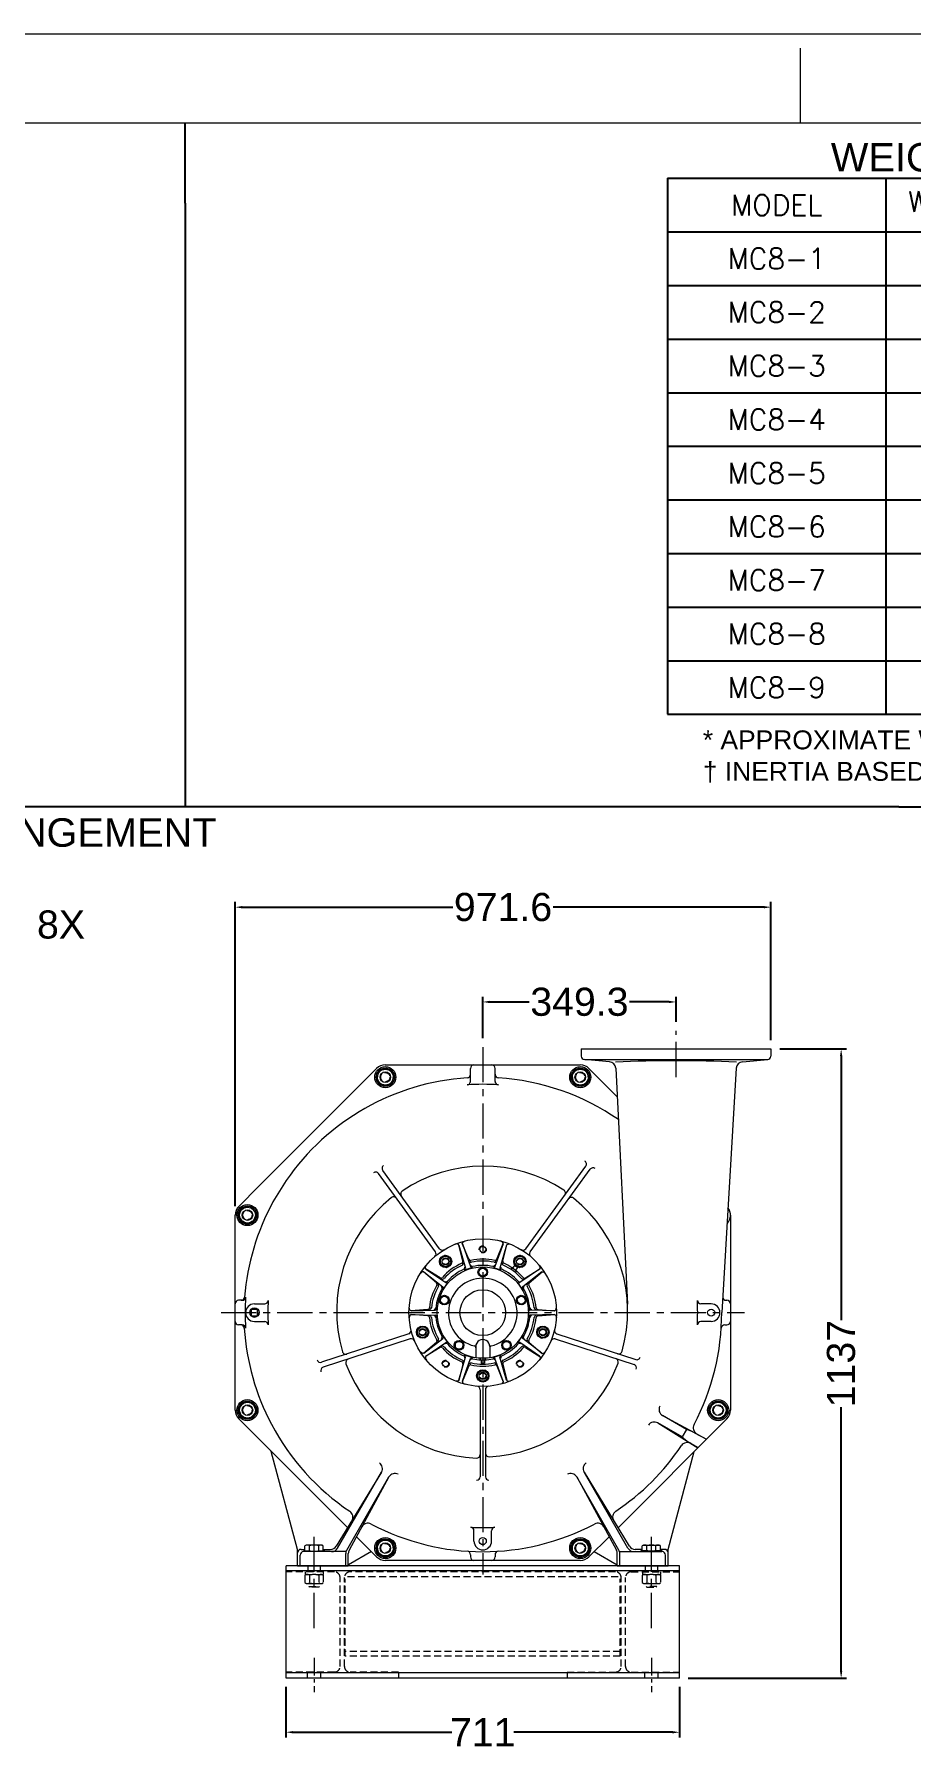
# Model space of a CAD drawing. Header units: millimetres. Extents: x -1229 to 6348, y -522 to 5252.
# Drawn here: x 3069 to 4655, y 2151 to 5252 of the extents above; entities that cross this region are included whole.
import ezdxf
from ezdxf.enums import TextEntityAlignment as Align

# ---------------------------------------------------------------- set-up
doc = ezdxf.new("R2010")
doc.units = ezdxf.units.MM
doc.header["$LTSCALE"] = 25.4
doc.linetypes.add('CENTER', pattern=[2, 1.25, -0.25, 0.25, -0.25])
doc.linetypes.add('HIDDEN', pattern=[0.375, 0.25, -0.125])
doc.layers.get('Defpoints').update_dxf_attribs({"lineweight": 5})
for name, color, linetype, lineweight in [('CEN', 3, 'CENTER', 5), ('HID', 6, 'HIDDEN', 5), ('HID-HIDE', 6, 'HIDDEN', 5), ('OBJ', 7, 'Continuous', 5), ('TEXT', 104, 'Continuous', 5), ('TXT', 7, 'Continuous', 5)]:
    doc.layers.add(name, color=color, linetype=linetype, lineweight=lineweight)
doc.layers.add('Title Block', color=7, linetype='Continuous')
doc.styles.add('ACANSTS', font='romans.shx', dxfattribs={"height": 25.4})
doc.styles.add('Roman', font='romans')
doc.styles.get("Standard").update_dxf_attribs({"font": 'arial.ttf'})
doc.dimstyles.new('STANDARD 2 PLCS$0', dxfattribs={"dimtxt": 25.4, "dimasz": 12.7, "dimexe": 9.525, "dimexo": 15.875, "dimgap": 5.08, "dimtad": 0, "dimzin": 4, "dimdsep": 46, "dimtxsty": 'Standard', "dimcen": 2.286, "dimaunit": 1, "dimadec": 0, "dimazin": 1, "dimtfac": 1, "dimtofl": 0, "dimtmove": 0, "dimatfit": 3, "dimfxl": 25.4, "dimtolj": 1, "dimtzin": 4, "dimarcsym": 0})
doc.dimstyles.new('STANDARD 2 PLCS$3', dxfattribs={"dimtxt": 25.4, "dimasz": 12.7, "dimexe": 4.572, "dimexo": 1.5875, "dimgap": 2.286, "dimtad": 0, "dimtih": 1, "dimtoh": 1, "dimzin": 4, "dimdsep": 46, "dimtxsty": 'Standard', "dimcen": 2.286, "dimaunit": 1, "dimadec": 0, "dimazin": 1, "dimtfac": 1, "dimtofl": 0, "dimtmove": 1, "dimatfit": 3, "dimfxl": 25.4, "dimtolj": 1, "dimtzin": 4, "dimarcsym": 0})

# ---------------------------------------------------------------- blocks, each defined once
blk = doc.blocks.new('LONE STAR BLOWER TITLE BLOCK (SIZE A)')
at = {"layer": 'Title Block', "lineweight": 15}
for p, q in [((600.08, 457.2), (0, 457.2)), ((450.06, 444.5), (450.06, 455.22)), ((587.38, 444.5), (12.7, 444.5)), ((587.38, 444.5), (12.7, 444.5))]:
    blk.add_line(p, q, dxfattribs=at)
at = {"layer": 'Title Block', "lineweight": 15, "style": 'ACANSTS'}
for tag, p, height in [('DRAWN_BY', (364.98, 58.05), 3.43), ('DRAWN_DATE', (394.07, 58.26), 3.43), ('DRAWING_SUBTITLE', (444.84, 50.21), 5.14), ('CHECKED_BY', (365.54, 49.27), 3.43), ('CHECK_DATE', (393.59, 49.29), 3.43), ('ENGINEER', (365.39, 40.85), 3.43), ('DRAWING_SUBTITLE', (444.78, 39.35), 5.14), ('ENG_DATE', (393.36, 40.71), 3.43), ('MANUFACTURING', (365.28, 32.27), 3.43), ('MFG_DATE', (393.39, 32.25), 3.43), ('CONTROL', (365.28, 23.7), 3.43), ('CONTROL_DATE', (393.39, 23.67), 3.43), ('CAGE_CODE', (450.28, 23.27), 3.43), ('MODEL_FILE_NAME', (210.7, 15.52), 3.43), ('APPROVED_BY', (364.99, 14.44), 3.43), ('APPROVAL_DATE', (393.18, 14.26), 3.43)]:
    blk.add_attdef(tag, p, '', height=height, dxfattribs=at)
at = {"layer": 'Title Block', "lineweight": 15, "style": 'Roman', "flags": 8}
for tag, height, p in [('DWG_NUMBER', 7.14, (480.3, 29.15)), ('SCALE', 3.43, (454.75, 17.88)), ('SHEETNUMBER', 3.43, (539.89, 17.88)), ('TOTA_SHEETS', 3.43, (556.11, 17.82))]:
    blk.add_attdef(tag, text='', height=height, dxfattribs=at).set_placement(p, align=Align.TOP_LEFT)
at = {"layer": 'Title Block', "lineweight": 15, "style": 'ACANSTS'}
blk.add_attdef('REVISION', text='', height=3.43, dxfattribs=at).set_placement((580.38, 22.69), align=Align.CENTER)
blk = doc.blocks.new('*D91')
at = {"color": 0, "lineweight": -2, "transparency": 16777216}
for p, q in [((3432.4, 3134.4), (3432.4, 3684.3)), ((3445.1, 3674.8), (3825.7, 3674.8)), ((4387.9, 3674.8), (4007.3, 3674.8)), ((4400.6, 3434.5), (4400.6, 3684.3))]:
    blk.add_line(p, q, dxfattribs=at)
at = {"color": 0, "transparency": 16777216}
for points in [[(3445.1, 3676.9), (3445.1, 3672.6), (3432.4, 3674.8)], [(4387.9, 3676.9), (4387.9, 3672.6), (4400.6, 3674.8)]]:
    blk.add_solid(points, dxfattribs=at)
at = {"layer": 'Defpoints', "color": 0, "transparency": 16777216}
for p in [(4400.6, 3674.8), (4400.6, 3418.6), (3432.4, 3118.6)]:
    blk.add_point(p, dxfattribs=at)
at = {"color": 0, "lineweight": 5, "transparency": 16777216, "insert": (3916.5, 3674.8), "char_height": 50.8, "attachment_point": 5}
blk.add_mtext('\\A1;971.6', dxfattribs=at)
blk = doc.blocks.new('*D92')
at = {"color": 0, "lineweight": -2, "transparency": 16777216}
for p, q in [((3879.9, 3437.9), (3879.9, 3513.1)), ((3892.6, 3503.6), (3963.8, 3503.6)), ((4216.5, 3503.6), (4145.3, 3503.6)), ((4229.2, 3467.5), (4229.2, 3513.1))]:
    blk.add_line(p, q, dxfattribs=at)
at = {"color": 0, "transparency": 16777216}
for points in [[(3892.6, 3505.7), (3892.6, 3501.5), (3879.9, 3503.6)], [(4216.5, 3505.7), (4216.5, 3501.5), (4229.2, 3503.6)]]:
    blk.add_solid(points, dxfattribs=at)
at = {"layer": 'Defpoints', "color": 0, "transparency": 16777216}
for p in [(3879.9, 3503.6), (4229.2, 3451.6), (3879.9, 3422)]:
    blk.add_point(p, dxfattribs=at)
at = {"color": 0, "lineweight": 5, "transparency": 16777216, "insert": (4054.6, 3503.6), "char_height": 50.8, "attachment_point": 5}
blk.add_mtext('\\A1;349.3', dxfattribs=at)
blk = doc.blocks.new('*D93')
at = {"color": 0, "lineweight": -2, "transparency": 16777216}
for p, q in [((3524.3, 2266.1), (3524.3, 2174.9)), ((4235.5, 2266.1), (4235.5, 2174.9)), ((3537, 2184.4), (3823.9, 2184.4)), ((4222.8, 2184.4), (3936, 2184.4))]:
    blk.add_line(p, q, dxfattribs=at)
at = {"color": 0, "transparency": 16777216}
for points in [[(3537, 2186.5), (3537, 2182.3), (3524.3, 2184.4)], [(4222.8, 2186.5), (4222.8, 2182.3), (4235.5, 2184.4)]]:
    blk.add_solid(points, dxfattribs=at)
at = {"layer": 'Defpoints', "color": 0, "transparency": 16777216}
for p in [(3524.3, 2282), (4235.5, 2282), (4235.5, 2184.4)]:
    blk.add_point(p, dxfattribs=at)
at = {"color": 0, "lineweight": 5, "transparency": 16777216, "insert": (3879.9, 2184.4), "char_height": 50.8, "attachment_point": 5}
blk.add_mtext('\\A1;711', dxfattribs=at)
blk = doc.blocks.new('*D94')
at = {"color": 0, "lineweight": -2, "transparency": 16777216}
for p, q in [((4416.5, 3418.6), (4537.1, 3418.6)), ((4527.6, 3405.9), (4527.6, 2928.8)), ((4527.6, 2294.7), (4527.6, 2771.8)), ((4251.4, 2282), (4537.1, 2282))]:
    blk.add_line(p, q, dxfattribs=at)
at = {"color": 0, "transparency": 16777216}
for points in [[(4525.5, 3405.9), (4529.7, 3405.9), (4527.6, 3418.6)], [(4525.5, 2294.7), (4529.7, 2294.7), (4527.6, 2282)]]:
    blk.add_solid(points, dxfattribs=at)
at = {"layer": 'Defpoints', "color": 0, "transparency": 16777216}
for p in [(4400.6, 3418.6), (4235.5, 2282), (4527.6, 2282)]:
    blk.add_point(p, dxfattribs=at)
at = {"color": 0, "lineweight": 5, "transparency": 16777216, "insert": (4527.6, 2850.3), "char_height": 50.8, "attachment_point": 5, "rotation": 90}
blk.add_mtext('\\A1;1137', dxfattribs=at)
blk = doc.blocks.new('*D88')
at = {"layer": 'Defpoints', "color": 0, "linetype": 'Continuous', "ltscale": 3, "transparency": 16777216}
for p in [(2312.4, 3487.6), (2324.3, 3502.5)]:
    blk.add_point(p, dxfattribs=at)
at = {"layer": 'TEXT', "color": 0, "linetype": 'Continuous', "lineweight": -2, "ltscale": 3, "transparency": 16777216}
for p, q in [((2433.9, 3638.8), (2332.3, 3512.4)), ((2446.6, 3638.8), (2433.9, 3638.8)), ((2316, 3495), (2320.6, 3495)), ((2318.3, 3492.7), (2318.3, 3497.3))]:
    blk.add_line(p, q, dxfattribs=at)
at = {"layer": 'TEXT', "color": 0, "linetype": 'Continuous', "ltscale": 3, "transparency": 16777216}
blk.add_solid([(2330.6, 3513.7), (2333.9, 3511), (2324.3, 3502.5)], dxfattribs=at)
at = {"layer": 'TEXT', "color": 0, "linetype": 'Continuous', "lineweight": 5, "ltscale": 3, "transparency": 16777216, "insert": (2804.2, 3638.8), "char_height": 50.8, "attachment_point": 5}
blk.add_mtext('\\A1;3/4-10 UNC HOLE, 8X', dxfattribs=at)
blk = doc.blocks.new('*T95')
at = {"layer": 'Title Block', "color": 0, "linetype": 'ByBlock', "lineweight": -2, "transparency": 16777216}
for p, q in [((0, 0), (1182.6, 0)), ((0, 0), (0, -968.2)), ((394.2, 0), (394.2, -968.2)), ((788.4, 0), (788.4, -968.2)), ((1182.6, 0), (1182.6, -968.2)), ((0, -96.8), (1182.6, -96.8)), ((0, -193.6), (1182.6, -193.6)), ((0, -290.5), (1182.6, -290.5)), ((0, -387.3), (1182.6, -387.3)), ((0, -484.1), (1182.6, -484.1)), ((0, -580.9), (1182.6, -580.9)), ((0, -677.7), (1182.6, -677.7)), ((0, -774.5), (1182.6, -774.5)), ((0, -871.4), (1182.6, -871.4)), ((0, -968.2), (1182.6, -968.2))]:
    blk.add_line(p, q, dxfattribs=at)
at = {"layer": 'Title Block', "color": 0, "lineweight": 5, "transparency": 16777216, "width": 367.192, "attachment_point": 5, "style": 'Roman'}
for s, insert, char_height in [('MODEL', (197.1, -48.4), 37.34), ('WEIGHT (KG)', (591.3, -48.4), 37.338), ('WK² (KG-M²)', (985.5, -48.4), 37.338), ('MC8-1', (197.1, -145.2), 37.34), ('2543', (591.3, -145.2), 37.34), ('0.27', (985.5, -145.2), 37.34), ('MC8-2', (197.1, -242), 37.34), ('90', (591.3, -242), 37.34), ('0.53', (985.5, -242), 37.34), ('MC8-3', (197.1, -338.9), 37.34), ('526', (591.3, -338.9), 37.34), ('0.78', (985.5, -338.9), 37.34), ('MC8-4', (197.1, -435.7), 37.34), ('662', (591.3, -435.7), 37.34), ('1.04', (985.5, -435.7), 37.34), ('MC8-5', (197.1, -532.5), 37.34), ('798', (591.3, -532.5), 37.34), ('1.30', (985.5, -532.5), 37.34), ('MC8-6', (197.1, -629.3), 37.34), ('934', (591.3, -629.3), 37.34), ('1.45', (985.5, -629.3), 37.34), ('MC8-7', (197.1, -726.1), 37.34), ('1070', (591.3, -726.1), 37.34), ('1.82', (985.5, -726.1), 37.34), ('MC8-8', (197.1, -822.9), 37.34), ('1207', (591.3, -822.9), 37.34), ('2.08', (985.5, -822.9), 37.34), ('MC8-9', (197.1, -919.8), 37.34), ('1343', (591.3, -919.8), 37.34), ('2.34', (985.5, -919.8), 37.34)]:
    blk.add_mtext(s, dxfattribs=dict(at, insert=insert, char_height=char_height))

msp = doc.modelspace()

# ---------------------------------------------------------------- linework, layer by layer
for p, q in [((3342.086, 4946.424), (3342.086, 5091.147)), ((3342.086, 4946.424), (3342.086, 3855.997)), ((4632.002, 3855.997), (-1068.81, 3855.997)), ((4632.002, 3855.997), (6188.12, 3855.997))]:
    msp.add_line(p, q)
at = {"lineweight": 5}
msp.add_line((3524.427, 3180.804), (3500.706, 3142.252), dxfattribs=at)
at = {"color": 7, "lineweight": 5}
for p, q in [((3545.093, 2485.18), (3636.956, 2485.18)), ((4122.943, 2485.18), (4214.806, 2485.18))]:
    msp.add_line(p, q, dxfattribs=at)
at = {"layer": 'CEN', "color": 5, "lineweight": 5, "ltscale": 2}
for p, q in [((4229.199, 3367.83), (4229.199, 3451.587)), ((3879.949, 3422.04), (3879.949, 2469.424)), ((3406.993, 2942.38), (4352.905, 2942.38)), ((3575.149, 2372.468), (3575.149, 2547.923)), ((4184.749, 2372.468), (4184.749, 2547.923))]:
    msp.add_line(p, q, dxfattribs=at)
at = {"layer": 'CEN', "color": 5, "lineweight": 5}
for p, q in [((3575.149, 2318.493), (3575.149, 2256.58)), ((4184.749, 2318.493), (4184.749, 2256.58))]:
    msp.add_line(p, q, dxfattribs=at)
at = {"layer": 'HID', "color": 7, "lineweight": 5, "ltscale": 2}
for p, q in [((3563.211, 2281.98), (3563.211, 2293.093)), ((3587.087, 2281.98), (3587.087, 2293.093)), ((4172.811, 2281.98), (4172.811, 2293.093)), ((4196.687, 2281.98), (4196.687, 2293.093))]:
    msp.add_line(p, q, dxfattribs=at)
at = {"layer": 'HID-HIDE', "color": 7, "lineweight": 5, "ltscale": 0.375}
for p, q in [((3933.149, 3023.458), (3931.533, 3021.085)), ((3940.619, 3018.03), (3938.861, 3015.76))]:
    msp.add_line(p, q, dxfattribs=at)
at = {"layer": 'HID-HIDE', "color": 7, "lineweight": 5, "ltscale": 2}
for p, q in [((3875.65, 2857.163), (3875.734, 2859.938)), ((3884.249, 2857.163), (3884.164, 2859.938)), ((3563.973, 2485.18), (3563.973, 2474.068)), ((3586.325, 2485.18), (3586.325, 2474.068)), ((4173.573, 2485.18), (4173.573, 2474.068)), ((4195.925, 2485.18), (4195.925, 2474.068)), ((3611.821, 2474.068), (3524.349, 2474.068)), ((3560.862, 2469.242), (3558.652, 2467.966)), ((3558.652, 2467.966), (3558.652, 2454.246)), ((3560.862, 2452.97), (3558.652, 2454.246)), ((3559.02, 2474.068), (3559.02, 2469.242)), ((3559.02, 2469.242), (3591.278, 2469.242)), ((3560.862, 2452.97), (3589.437, 2452.97)), ((3566.9, 2467.966), (3566.9, 2454.246)), ((3583.398, 2467.966), (3583.398, 2454.246)), ((3589.437, 2469.242), (3591.647, 2467.966)), ((3589.437, 2452.97), (3591.647, 2454.246)), ((3591.278, 2474.068), (3591.278, 2469.242)), ((3591.647, 2467.966), (3591.647, 2454.246)), ((3621.981, 2303.253), (3621.981, 2463.908)), ((3629.918, 2303.253), (3629.918, 2463.908)), ((3631.506, 2321.668), (3631.506, 2461.368)), ((4124.405, 2465.356), (3635.493, 2465.356)), ((4119.821, 2474.068), (3640.078, 2474.068)), ((4128.393, 2321.668), (4128.393, 2461.368)), ((4129.981, 2303.253), (4129.981, 2463.908)), ((4137.918, 2303.253), (4137.918, 2463.908)), ((4148.078, 2474.068), (4235.549, 2474.068)), ((4170.462, 2469.242), (4168.252, 2467.966)), ((4168.252, 2467.966), (4168.252, 2454.246)), ((4170.462, 2452.97), (4168.252, 2454.246)), ((4168.62, 2474.068), (4168.62, 2469.242)), ((4168.62, 2469.242), (4200.878, 2469.242)), ((4170.462, 2452.97), (4199.037, 2452.97)), ((4176.5, 2467.966), (4176.5, 2454.246)), ((4192.998, 2467.966), (4192.998, 2454.246)), ((4199.037, 2469.242), (4201.247, 2467.966)), ((4199.037, 2452.97), (4201.247, 2454.246)), ((4200.878, 2474.068), (4200.878, 2469.242)), ((4201.247, 2467.966), (4201.247, 2454.246)), ((3566.815, 2446.323), (3565.624, 2447.514)), ((3565.624, 2447.514), (3584.674, 2447.514)), ((3583.484, 2446.323), (3566.815, 2446.323)), ((3583.484, 2446.323), (3584.674, 2447.514)), ((4194.274, 2447.514), (4175.224, 2447.514)), ((4176.415, 2446.323), (4175.224, 2447.514)), ((4176.415, 2446.323), (4193.084, 2446.323)), ((4193.084, 2446.323), (4194.274, 2447.514)), ((4128.393, 2330.38), (3631.506, 2330.38)), ((4128.393, 2321.668), (3631.506, 2321.668)), ((3611.821, 2293.093), (3524.349, 2293.093)), ((3727.549, 2293.093), (3640.078, 2293.093)), ((3727.549, 2293.093), (3727.549, 2281.98)), ((4032.349, 2293.093), (4119.821, 2293.093)), ((4032.349, 2293.093), (4032.349, 2281.98)), ((4148.078, 2293.093), (4235.549, 2293.093))]:
    msp.add_line(p, q, dxfattribs=at)
at = {"layer": 'HID-HIDE', "color": 3, "lineweight": 5, "ltscale": 2}
for centre in [(3703.771, 3367.711), (4056.127, 3367.711), (3454.618, 3118.558), (3454.618, 2766.202), (4305.28, 2766.202), (3703.771, 2517.049), (4056.127, 2517.049)]:
    msp.add_circle(centre, 8.334, dxfattribs=at)
at = {"layer": 'HID-HIDE', "color": 7, "lineweight": 5, "ltscale": 2}
for centre, radius in [((3812.765, 3034.851), 5.359), ((3879.949, 3056.68), 6.35), ((3947.133, 3034.851), 5.359), ((3771.244, 2907.06), 5.359), ((3988.655, 2907.06), 5.359), ((3812.765, 2849.91), 6.35), ((3947.133, 2849.91), 6.35), ((3879.949, 2828.08), 5.359)]:
    msp.add_circle(centre, radius, dxfattribs=at)
at = {"layer": 'HID-HIDE', "lineweight": 5}
msp.add_circle((3467.199, 2942.38), 7.493, dxfattribs=at)
at = {"layer": 'HID-HIDE', "color": 7, "lineweight": 5, "ltscale": 2}
for centre, radius, start, end in [((3562.776, 2461.938), 7.303, 55.615753, 115.615753), ((3562.776, 2460.273), 7.303, 244.384247, 304.384247), ((3575.149, 2441.943), 27.299, 72.412046, 107.587954), ((3575.149, 2480.269), 27.299, 252.412046, 287.587954), ((3587.523, 2461.938), 7.303, 64.384247, 124.384247), ((3587.523, 2460.273), 7.303, 235.615753, 295.615753), ((3611.821, 2463.908), 10.16, 0, 90), ((3640.078, 2463.908), 10.16, 90, 180), ((4119.821, 2463.908), 10.16, 0, 90), ((4148.078, 2463.908), 10.16, 90, 180), ((4172.376, 2461.938), 7.303, 55.615753, 115.615753), ((4172.376, 2460.273), 7.303, 244.384247, 304.384247), ((4184.749, 2441.943), 27.299, 72.412046, 107.587954), ((4184.749, 2480.269), 27.299, 252.412046, 287.587954), ((4197.123, 2461.938), 7.303, 64.384247, 124.384247), ((4197.123, 2460.273), 7.303, 235.615753, 295.615753), ((3611.821, 2303.253), 10.16, 270, 0), ((3640.078, 2303.253), 10.16, 180, 270), ((4119.821, 2303.253), 10.16, 270, 0), ((4148.078, 2303.253), 10.16, 180, 270)]:
    msp.add_arc(centre, radius, start, end, dxfattribs=at)
at = {"layer": 'OBJ', "lineweight": 5}
for p, q in [((4057.749, 3418.63), (4400.649, 3418.63)), ((4057.749, 3418.63), (4057.749, 3405.93)), ((4400.649, 3418.63), (4400.649, 3405.93)), ((3475.186, 3170.556), (3688.056, 3383.427)), ((3703.771, 3389.936), (4056.127, 3389.936)), ((3857.724, 3360.186), (3857.724, 3383.586)), ((3902.174, 3360.186), (3902.174, 3383.586)), ((4108.84, 3395.708), (4063.555, 3399.604)), ((4064.099, 3399.58), (4394.299, 3399.58)), ((4071.843, 3383.427), (4122.968, 3332.301)), ((4120.436, 3383.679), (4141.439, 2957.526)), ((4337.822, 3383.791), (4311.859, 2942.38)), ((4349.412, 3395.698), (4394.843, 3399.604)), ((3794.243, 3052.242), (3691.418, 3193.769)), ((3801.949, 3057.841), (3699.124, 3199.368)), ((3957.95, 3057.841), (4066.252, 3206.906)), ((3965.656, 3052.242), (4073.958, 3201.308)), ((3438.903, 3134.274), (3475.186, 3170.556)), ((3432.393, 2766.202), (3432.393, 3118.558)), ((4327.505, 3118.558), (4327.505, 2766.202)), ((3445.035, 2964.605), (3438.743, 2964.605)), ((3467.199, 2958.255), (3485.777, 2958.255)), ((4292.699, 2958.255), (4274.051, 2958.255)), ((4319.9, 2964.605), (4321.155, 2964.605)), ((3445.035, 2920.155), (3438.743, 2920.155)), ((3467.199, 2926.505), (3485.777, 2926.505)), ((4292.699, 2926.505), (4274.051, 2926.505)), ((4317.276, 2920.155), (4321.155, 2920.155)), ((3746.036, 2903.877), (3588.554, 2852.708)), ((3748.979, 2894.818), (3591.498, 2843.649)), ((4010.919, 2894.818), (4153.417, 2848.517)), ((4013.863, 2903.877), (4156.361, 2857.576)), ((3875.187, 2803.123), (3875.187, 2645.974)), ((3884.712, 2803.123), (3884.712, 2645.974)), ((3475.225, 2714.165), (3438.903, 2750.487)), ((4320.996, 2750.487), (4124.405, 2553.896)), ((4196.207, 2743.108), (4268.577, 2698.068)), ((4240.191, 2717.714), (4196.207, 2743.108)), ((4204.766, 2756.497), (4284.559, 2714.05)), ((4248.339, 2731.34), (4204.766, 2756.497)), ((4248.339, 2731.34), (4240.191, 2717.714)), ((4248.339, 2731.34), (4251.092, 2730.779)), ((3635.443, 2553.946), (3475.225, 2714.165)), ((4240.191, 2717.714), (4242.081, 2715.669)), ((4252.522, 2708.658), (4268.946, 2698.437)), ((4262.425, 2725.249), (4284.183, 2713.675)), ((3545.093, 2514.683), (3497.65, 2691.739)), ((4214.806, 2514.683), (4262.248, 2691.739)), ((3696.893, 2654.21), (3615.096, 2520.746)), ((3617.635, 2516.93), (3696.893, 2654.21)), ((3634.001, 2513.527), (3710.248, 2645.592)), ((3710.248, 2645.592), (3638.488, 2513.086)), ((4125.898, 2513.527), (4049.65, 2645.592)), ((4049.65, 2645.592), (4121.41, 2513.086)), ((4142.264, 2516.93), (4063.005, 2654.21)), ((4063.005, 2654.21), (4144.803, 2520.746)), ((3864.074, 2529.63), (3864.074, 2548.208)), ((3895.824, 2529.63), (3895.824, 2548.208)), ((3545.093, 2485.18), (3545.093, 2514.683)), ((3551.443, 2514.683), (3558.652, 2514.683)), ((3560.862, 2522.523), (3558.652, 2521.247)), ((3558.652, 2512.077), (3558.652, 2521.247)), ((3589.437, 2522.523), (3560.862, 2522.523)), ((3566.9, 2511.81), (3566.9, 2521.247)), ((3583.398, 2511.81), (3583.398, 2521.247)), ((3589.437, 2522.523), (3591.647, 2521.247)), ((3591.647, 2512.077), (3591.647, 2521.247)), ((3591.647, 2514.683), (3604.268, 2514.683)), ((3688.056, 2501.334), (3651.773, 2537.617)), ((4108.165, 2537.656), (4071.843, 2501.334)), ((4168.252, 2514.683), (4155.631, 2514.683)), ((4170.462, 2522.523), (4168.252, 2521.247)), ((4168.252, 2512.077), (4168.252, 2521.247)), ((4170.462, 2522.523), (4199.037, 2522.523)), ((4176.5, 2511.81), (4176.5, 2521.247)), ((4192.998, 2511.81), (4192.998, 2521.247)), ((4199.037, 2522.523), (4201.247, 2521.247)), ((4201.247, 2512.077), (4201.247, 2521.247)), ((4208.456, 2514.683), (4201.247, 2514.683)), ((4214.806, 2485.18), (4214.806, 2514.683)), ((3549.749, 2485.18), (3549.749, 2504.23)), ((3632.764, 2510.58), (3556.099, 2510.58)), ((3632.299, 2485.18), (3632.299, 2507.177)), ((3636.956, 2485.18), (3636.956, 2507.038)), ((3678.607, 2510.783), (3637.011, 2486.768)), ((4056.127, 2494.824), (3703.771, 2494.824)), ((3857.724, 2505.068), (3857.724, 2501.174)), ((3902.174, 2505.067), (3902.174, 2501.174)), ((4081.292, 2510.783), (4122.887, 2486.768)), ((4122.943, 2485.18), (4122.943, 2507.038)), ((4127.135, 2510.58), (4203.799, 2510.58)), ((4127.599, 2485.18), (4127.599, 2507.177)), ((4210.149, 2485.18), (4210.149, 2504.23))]:
    msp.add_line(p, q, dxfattribs=at)
at = {"layer": 'OBJ', "color": 7, "lineweight": 5}
for p, q in [((3843.897, 3035.274), (3836.514, 3065.042)), ((3836.819, 3064.452), (3848.988, 3022.564)), ((3854.514, 3038.724), (3842.99, 3067.147)), ((3843.091, 3066.49), (3857.866, 3025.449)), ((3916.808, 3066.49), (3902.032, 3025.449)), ((3905.384, 3038.724), (3916.908, 3067.147)), ((3923.08, 3064.452), (3910.91, 3022.564)), ((3916.002, 3035.274), (3923.385, 3065.042)), ((3796.181, 2996.342), (3772.71, 3016.085)), ((3773.304, 3015.787), (3807.77, 2989.052)), ((3802.742, 3005.374), (3776.713, 3021.595)), ((3777.18, 3021.122), (3813.257, 2996.604)), ((3932.774, 3023.73), (3931.238, 3021.474)), ((3932.774, 3023.73), (3940.994, 3017.758)), ((3934.315, 3022.61), (3938.048, 3027.747)), ((3938.048, 3027.747), (3943.185, 3024.015)), ((3940.994, 3017.758), (3939.323, 3015.601)), ((3939.453, 3018.878), (3943.185, 3024.015)), ((3982.718, 3021.122), (3946.642, 2996.604)), ((3986.594, 3015.787), (3952.128, 2989.052)), ((3957.156, 3005.374), (3983.186, 3021.595)), ((3963.718, 2996.342), (3987.188, 3016.085)), ((3780.461, 2947.962), (3749.868, 2945.785)), ((3750.524, 2945.677), (3794.122, 2947.048)), ((4009.374, 2945.677), (3965.776, 2947.048)), ((3979.438, 2947.962), (4010.03, 2945.785)), ((3780.461, 2936.798), (3749.868, 2938.975)), ((3750.524, 2939.083), (3794.122, 2937.713)), ((4009.374, 2939.083), (3965.776, 2937.713)), ((3979.438, 2936.798), (4010.03, 2938.975)), ((3796.181, 2888.418), (3772.71, 2868.675)), ((3773.304, 2868.974), (3807.77, 2895.708)), ((3777.18, 2863.639), (3813.257, 2888.156)), ((3982.718, 2863.639), (3946.642, 2888.156)), ((3986.594, 2868.974), (3952.128, 2895.708)), ((3963.718, 2888.418), (3987.188, 2868.675)), ((3802.742, 2879.387), (3776.713, 2863.166)), ((3836.819, 2820.309), (3848.988, 2862.196)), ((3843.091, 2818.271), (3857.866, 2859.312)), ((3867.249, 2881.128), (3867.249, 2862.195)), ((3875.187, 2857.163), (3875.272, 2859.963)), ((3875.187, 2857.163), (3884.712, 2857.163)), ((3876.774, 2857.163), (3876.774, 2850.813)), ((3883.124, 2857.163), (3883.124, 2850.813)), ((3884.712, 2857.163), (3884.626, 2859.963)), ((3892.649, 2881.128), (3892.649, 2862.195)), ((3916.808, 2818.271), (3902.032, 2859.312)), ((3923.08, 2820.309), (3910.91, 2862.196)), ((3957.156, 2879.387), (3983.186, 2863.166)), ((3843.897, 2849.486), (3836.514, 2819.718)), ((3854.514, 2846.036), (3842.99, 2817.614)), ((3876.774, 2850.813), (3883.124, 2850.813)), ((3905.384, 2846.036), (3916.908, 2817.614)), ((3916.002, 2849.486), (3923.385, 2819.718)), ((4235.549, 2485.18), (3524.349, 2485.18)), ((3524.349, 2281.98), (3524.349, 2485.18)), ((4235.549, 2281.98), (4235.549, 2485.18)), ((4235.549, 2475.655), (3524.349, 2475.655)), ((4235.549, 2291.505), (3524.349, 2291.505)), ((4235.549, 2281.98), (3524.349, 2281.98))]:
    msp.add_line(p, q, dxfattribs=at)
at = {"layer": 'OBJ', "lineweight": 5}
for points in [[(3705.925, 3384.068), (3690.683, 3377.754), (3688.529, 3361.398), (3701.618, 3351.355), (3716.86, 3357.668), (3719.013, 3374.025)], [(4069.216, 3377.754), (4053.974, 3384.068), (4040.885, 3374.025), (4043.039, 3357.668), (4058.281, 3351.355), (4071.369, 3361.398)], [(3444.575, 3131.647), (3438.262, 3116.405), (3448.305, 3103.316), (3464.661, 3105.47), (3470.975, 3120.712), (3460.932, 3133.8)], [(3472.756, 2947.936), (3461.643, 2947.936), (3461.643, 2936.824), (3472.756, 2936.824)], [(3438.262, 2768.356), (3444.575, 2753.114), (3460.932, 2750.96), (3470.975, 2764.049), (3464.661, 2779.291), (3448.305, 2781.444)], [(4315.324, 2753.114), (4321.637, 2768.356), (4311.594, 2781.444), (4295.237, 2779.291), (4288.924, 2764.049), (4298.967, 2750.96)], [(3690.683, 2507.006), (3705.925, 2500.693), (3719.013, 2510.736), (3716.86, 2527.092), (3701.618, 2533.406), (3688.529, 2523.363)], [(4069.216, 2507.006), (4053.974, 2500.693), (4040.885, 2510.736), (4043.039, 2527.092), (4058.281, 2533.406), (4071.369, 2523.363)]]:
    msp.add_lwpolyline(points, close=True, dxfattribs=at)
at = {"layer": 'OBJ', "color": 7, "lineweight": 5}
for points in [[(3821.491, 3041.546), (3811.33, 3045.755), (3802.604, 3039.06), (3804.04, 3028.155), (3814.201, 3023.946), (3822.927, 3030.642)], [(3956.197, 3028.621), (3957.06, 3039.586), (3947.996, 3045.815), (3938.069, 3041.08), (3937.206, 3030.116), (3946.27, 3023.886)], [(3884.074, 3008.261), (3888.198, 3015.405), (3884.074, 3022.549), (3875.825, 3022.549), (3871.7, 3015.405), (3875.825, 3008.261)], [(3818.567, 2966.661), (3813.047, 2972.791), (3804.979, 2971.076), (3802.43, 2963.231), (3807.949, 2957.101), (3816.018, 2958.816)], [(3943.881, 2958.816), (3951.949, 2957.101), (3957.469, 2963.231), (3954.92, 2971.076), (3946.851, 2972.791), (3941.332, 2966.661)], [(3767.572, 2917.427), (3760.429, 2909.064), (3764.101, 2898.696), (3774.915, 2896.692), (3782.058, 2905.055), (3778.387, 2915.423)], [(3985.531, 2896.514), (3996.226, 2899.082), (3999.35, 2909.627), (3991.779, 2917.605), (3981.084, 2915.038), (3977.96, 2904.492)], [(3837.889, 2891.505), (3830.353, 2888.15), (3829.491, 2879.947), (3836.164, 2875.098), (3843.7, 2878.453), (3844.562, 2886.657)], [(3915.337, 2886.657), (3916.199, 2878.453), (3923.735, 2875.098), (3930.408, 2879.947), (3929.546, 2888.15), (3922.01, 2891.505)], [(3868.955, 2827.792), (3874.701, 2818.415), (3885.696, 2818.702), (3890.944, 2828.368), (3885.197, 2837.746), (3874.203, 2837.458)]]:
    msp.add_lwpolyline(points, close=True, dxfattribs=at)
at = {"layer": 'OBJ', "lineweight": 5}
for centre, radius in [((3703.771, 3367.711), 19.05), ((3703.771, 3367.711), 16.498), ((3703.771, 3367.711), 14.287), ((4056.127, 3367.711), 19.05), ((4056.127, 3367.711), 16.498), ((4056.127, 3367.711), 14.287), ((3703.771, 3367.711), 9.525), ((4056.127, 3367.711), 9.525), ((3454.618, 3118.558), 19.05), ((3454.618, 3118.558), 16.498), ((3454.618, 3118.558), 14.287), ((3454.618, 3118.558), 9.525), ((3467.199, 2942.38), 8.509), ((4292.699, 2942.38), 6.35), ((3454.618, 2766.202), 19.05), ((3454.618, 2766.202), 16.498), ((3454.618, 2766.202), 14.287), ((3454.618, 2766.202), 9.525), ((4305.28, 2766.202), 19.05), ((4305.28, 2766.202), 16.498), ((4305.28, 2766.202), 14.287), ((4305.28, 2766.202), 9.525), ((3703.771, 2517.049), 19.05), ((3703.771, 2517.049), 16.498), ((3703.771, 2517.049), 14.287), ((3703.771, 2517.049), 9.525), ((3879.949, 2529.63), 6.35), ((4056.127, 2517.049), 19.05), ((4056.127, 2517.049), 16.498), ((4056.127, 2517.049), 14.287), ((4056.127, 2517.049), 9.525)]:
    msp.add_circle(centre, radius, dxfattribs=at)
at = {"layer": 'OBJ', "color": 7, "lineweight": 5}
for centre, radius in [((3879.949, 2942.38), 133.35), ((3812.765, 3034.851), 11.087), ((3812.765, 3034.851), 9.525), ((3812.765, 3034.851), 6.35), ((3879.949, 3056.68), 5.359), ((3947.133, 3034.851), 11.087), ((3947.133, 3034.851), 9.525), ((3947.133, 3034.851), 6.35), ((3879.949, 2942.38), 82.55), ((3879.949, 3015.405), 8.674), ((3879.949, 3015.405), 7.144), ((3879.949, 2942.38), 41.275), ((3810.498, 2964.946), 8.674), ((3810.498, 2964.946), 7.144), ((3949.4, 2964.946), 8.674), ((3949.4, 2964.946), 7.144), ((3771.244, 2907.06), 11.087), ((3771.244, 2907.06), 9.525), ((3988.655, 2907.06), 11.087), ((3988.655, 2907.06), 9.525), ((3771.244, 2907.06), 6.35), ((3837.026, 2883.302), 8.674), ((3837.026, 2883.302), 7.144), ((3922.872, 2883.302), 8.674), ((3922.872, 2883.302), 7.144), ((3988.655, 2907.06), 6.35), ((3812.765, 2849.91), 5.359), ((3947.133, 2849.91), 5.359), ((3879.949, 2828.08), 11.087), ((3879.949, 2828.08), 9.525), ((3879.949, 2828.08), 6.35)]:
    msp.add_circle(centre, radius, dxfattribs=at)
at = {"layer": 'OBJ', "lineweight": 5}
for centre, radius, start, end in [((3703.771, 3367.711), 22.225, 90, 135), ((3864.074, 3383.586), 6.35, 90, 180), ((3895.824, 3383.586), 6.35, 0, 90), ((4056.127, 3367.711), 22.225, 45, 90), ((4064.099, 3405.93), 6.35, 180, 270), ((4107.751, 3383.054), 12.7, 2.82151, 85.082759), ((4229.176, 1150.588), 2246.829, 87.211907, 92.78798), ((4350.5, 3383.045), 12.7, 94.913218, 176.63381), ((4394.299, 3405.93), 6.35, 270, 0), ((3879.956, 2935.475), 431.958, 93.738887, 145.392767), ((3851.374, 3372.849), 6.35, 273.738887, 0), ((3851.374, 3360.186), 6.35, 273.91254, 0), ((3879.949, 2942.38), 412.432, 86.08746, 93.91254), ((3908.524, 3372.849), 6.35, 180, 266.261113), ((3908.524, 3360.186), 6.35, 180, 266.08746), ((3879.956, 2935.475), 431.958, 55.439826, 86.276935), ((3686.281, 3190.036), 6.35, 36, 128.025611), ((3704.261, 3203.1), 6.35, 123.974389, 216), ((3881.705, 2944.11), 262.91, 56.572742, 124.062242), ((4061.115, 3210.639), 6.35, 324, 55.967311), ((4079.095, 3197.575), 6.35, 52.032689, 144), ((4023.039, 3158.232), 6.35, 324, 56.572742), ((3454.618, 3118.558), 22.225, 135, 180), ((3879.956, 2935.475), 431.958, 151.399621, 175.356889), ((3878.847, 2944.585), 262.91, 128.572742, 196.062242), ((3718.88, 3145.168), 6.35, 36, 128.572742), ((3738.008, 3156.652), 6.35, 124.062242, 216), ((4040.207, 3144.05), 6.35, 51.028455, 144), ((3878.847, 2944.585), 262.91, 344.090003, 51.028455), ((4305.28, 3118.558), 22.225, 316.17966, 37.087959), ((3438.743, 2958.255), 6.35, 90, 180), ((3443.087, 2970.955), 6.35, 270, 355.356889), ((3445.035, 2970.955), 6.35, 270, 356.240922), ((3879.949, 2942.38), 429.502, 176.240922, 183.759078), ((3467.199, 2942.38), 15.875, 90, 270), ((3485.777, 2964.605), 6.35, 270, 356.772851), ((3879.949, 2942.38), 388.448, 176.772851, 183.227149), ((3879.949, 2942.38), 388.378, 356.77228, 3.22772), ((4274.051, 2964.605), 6.35, 183.22772, 270), ((4292.699, 2942.38), 15.875, 270, 90), ((4319.9, 2970.955), 6.35, 176.63381, 270), ((4321.155, 2958.255), 6.35, 0, 90), ((3438.743, 2926.505), 6.35, 180, 270), ((3442.637, 2913.805), 6.35, 3.739359, 90), ((3445.035, 2913.805), 6.35, 3.759078, 90), ((3485.777, 2920.155), 6.35, 3.227149, 90), ((3879.956, 2942.387), 431.902, 332.134529, 359.99909), ((4274.051, 2920.155), 6.35, 90, 176.77228), ((4317.276, 2913.805), 6.35, 90, 176.260641), ((4321.155, 2926.505), 6.35, 270, 0), ((3879.956, 2942.387), 431.902, 183.739359, 207.830358), ((3586.592, 2858.747), 6.35, 195.912312, 288), ((3632.302, 2873.599), 6.35, 196.062242, 288), ((3638.636, 2852.288), 6.35, 108, 200.559338), ((4118.567, 2853.164), 6.35, 339.124983, 72), ((4125.579, 2874.255), 6.35, 252, 344.090003), ((4158.323, 2863.615), 6.35, 252, 344.201351), ((3593.46, 2837.61), 6.35, 108, 200.087688), ((3878.845, 2942.383), 262.9, 200.559338, 267.764206), ((3878.847, 2944.585), 262.91, 272.728891, 339.124983), ((4151.455, 2842.478), 6.35, 339.798649, 72), ((3454.618, 2766.202), 22.225, 180, 225), ((4211.116, 2767.495), 12.7, 152.162071, 240), ((4305.28, 2766.202), 22.225, 315, 0), ((3879.956, 2942.387), 431.902, 207.830358, 236.17073), ((4189.857, 2732.109), 12.7, 60, 145.843276), ((4273.006, 2734.581), 12.7, 152.134529, 241.988707), ((3879.956, 2942.387), 431.902, 303.810216, 326.197727), ((4249.404, 2695.042), 12.7, 58.104039, 146.197727), ((3685.895, 2660.56), 12.7, 330, 55.449621), ((3868.837, 2686.028), 6.35, 267.764206, 0), ((3891.062, 2688.315), 6.35, 180, 272.728891), ((4074.004, 2660.56), 12.7, 124.550379, 210), ((3721.247, 2639.242), 12.7, 62.366525, 150), ((3868.837, 2645.974), 6.35, 270, 0), ((3891.062, 2645.974), 6.35, 180, 270), ((4038.652, 2639.242), 12.7, 30, 117.633475), ((3632.437, 2573.056), 12.7, 328.335331, 56.17073), ((4127.352, 2572.973), 12.7, 123.810216, 211.809986), ((3672.343, 2549.236), 12.7, 62.162566, 151.736224), ((3879.956, 2942.387), 431.902, 242.162566, 297.852932), ((3857.724, 2548.208), 6.35, 0, 86.772851), ((3879.949, 2942.38), 388.448, 266.772851, 273.227149), ((3902.174, 2548.208), 6.35, 93.227149, 180), ((4087.676, 2549.292), 12.7, 28.105484, 117.852932), ((3551.443, 2508.333), 6.35, 90, 180), ((3562.776, 2515.22), 7.303, 55.615753, 115.615753), ((3575.149, 2495.224), 27.299, 72.412046, 107.587954), ((3587.523, 2515.22), 7.303, 64.384247, 124.384247), ((3604.268, 2527.383), 12.7, 270, 328.496685), ((3606.636, 2523.28), 12.7, 270, 330), ((3644.999, 2507.177), 12.7, 150, 180), ((3649.656, 2507.038), 12.7, 151.561794, 180), ((3851.374, 2505.068), 6.35, 0, 86.260641), ((3879.949, 2529.63), 15.875, 180, 0), ((3908.524, 2505.067), 6.35, 93.737562, 180), ((4110.243, 2507.038), 12.7, 0, 28.32944), ((4114.899, 2507.177), 12.7, 0, 30), ((4153.263, 2523.28), 12.7, 210, 270), ((4155.631, 2527.383), 12.7, 211.604079, 270), ((4172.376, 2515.22), 7.303, 55.615753, 115.615753), ((4184.749, 2495.224), 27.299, 72.412046, 107.587954), ((4197.123, 2515.22), 7.303, 64.384247, 124.384247), ((4208.456, 2508.333), 6.35, 0, 90), ((3556.099, 2504.23), 6.35, 90, 180), ((3703.771, 2517.049), 22.225, 225, 270), ((3864.074, 2501.174), 6.35, 180, 270), ((3895.824, 2501.174), 6.35, 270, 0), ((4056.127, 2517.049), 22.225, 270, 315), ((4203.799, 2504.23), 6.35, 0, 90)]:
    msp.add_arc(centre, radius, start, end, dxfattribs=at)
at = {"layer": 'OBJ', "color": 7, "lineweight": 5}
for centre, radius, start, end in [((3789.106, 3048.51), 6.35, 310.562439, 36), ((3807.086, 3061.574), 6.35, 216, 301.437561), ((3857.574, 3039.965), 3.302, 202.070309, 282.913938), ((3879.949, 2942.38), 96.815, 77.086062, 102.913938), ((3902.324, 3039.965), 3.302, 257.086062, 337.929691), ((3952.813, 3061.574), 6.35, 238.562439, 324), ((3970.793, 3048.51), 6.35, 144, 229.437561), ((3879.949, 2942.38), 96.815, 113.086062, 138.913938), ((3879.949, 2942.38), 93.227, 113.275131, 138.724869), ((3879.949, 2942.38), 85.333, 113.585124, 138.414876), ((3840.692, 3034.48), 3.302, 293.086062, 13.929691), ((3841.688, 3030.999), 3.302, 295.526868, 16.199954), ((3844.399, 3023.572), 3.302, 295.233922, 16.199954), ((3879.949, 2942.38), 82.997, 102.702562, 113.297438), ((3845.817, 3021.643), 3.302, 293.297438, 16.199954), ((3858.814, 3036.564), 3.302, 199.800046, 280.473132), ((3860.973, 3026.567), 3.302, 199.800046, 282.702562), ((3860.987, 3028.962), 3.302, 199.800046, 280.766078), ((3879.949, 2942.38), 93.227, 77.275131, 102.724869), ((3879.949, 2942.38), 85.333, 77.585124, 102.414876), ((3898.926, 3026.567), 3.302, 257.297438, 340.199954), ((3879.949, 2942.38), 82.997, 66.702562, 77.297438), ((3898.912, 3028.962), 3.302, 259.233922, 340.199954), ((3901.085, 3036.564), 3.302, 259.526868, 340.199954), ((3914.081, 3021.643), 3.302, 163.800046, 246.702562), ((3915.5, 3023.572), 3.302, 163.800046, 244.766078), ((3879.949, 2942.38), 85.333, 41.585124, 66.414876), ((3918.21, 3030.999), 3.302, 163.800046, 244.473132), ((3919.207, 3034.48), 3.302, 166.070309, 246.913938), ((3879.949, 2942.38), 93.227, 41.275131, 66.724869), ((3879.949, 2942.38), 96.815, 57.004483, 66.913938), ((3879.949, 2942.38), 96.815, 41.086062, 50.995517), ((3879.949, 2942.38), 96.815, 149.086062, 174.913938), ((3879.949, 2942.38), 93.227, 149.275131, 174.724869), ((3879.949, 2942.38), 85.333, 149.585124, 174.414876), ((3794.055, 2993.815), 3.302, 329.086062, 49.929691), ((3796.906, 2991.585), 3.302, 331.526868, 52.199954), ((3804.489, 3008.176), 3.302, 238.070309, 318.913938), ((3803.465, 2987.17), 3.302, 331.233922, 52.199954), ((3807.491, 3006.154), 3.302, 235.800046, 316.473132), ((3805.747, 2986.443), 3.302, 329.297438, 52.199954), ((3879.949, 2942.38), 82.997, 138.702562, 149.297438), ((3813.717, 3001.28), 3.302, 235.800046, 316.766078), ((3815.113, 2999.335), 3.302, 235.800046, 318.702562), ((3879.949, 2942.38), 62.072, 284.168601, 255.831399), ((3879.949, 2942.38), 82.997, 30.702562, 41.297438), ((3944.786, 2999.335), 3.302, 221.297438, 304.199954), ((3946.182, 3001.28), 3.302, 223.233922, 304.199954), ((3952.408, 3006.154), 3.302, 223.526868, 304.199954), ((3954.152, 2986.443), 3.302, 127.800046, 210.702562), ((3955.41, 3008.176), 3.302, 221.086062, 301.929691), ((3956.434, 2987.17), 3.302, 127.800046, 208.766078), ((3879.949, 2942.38), 85.333, 5.585124, 30.414876), ((3962.992, 2991.585), 3.302, 127.800046, 208.473132), ((3879.949, 2942.38), 93.227, 5.275131, 30.724869), ((3965.844, 2993.815), 3.302, 130.070309, 210.913938), ((3879.949, 2942.38), 96.815, 5.086062, 30.913938), ((3780.226, 2951.256), 3.302, 274.070309, 354.913938), ((3783.844, 2951.384), 3.302, 271.800046, 352.473132), ((3791.746, 2951.101), 3.302, 271.800046, 352.766078), ((3794.018, 2950.348), 3.302, 271.800046, 354.702562), ((3879.949, 2942.38), 82.997, 174.702562, 185.297438), ((3965.88, 2950.348), 3.302, 185.297438, 268.199954), ((3879.949, 2942.38), 82.997, 354.702562, 5.297438), ((3968.153, 2951.101), 3.302, 187.233922, 268.199954), ((3976.055, 2951.384), 3.302, 187.526868, 268.199954), ((3979.672, 2951.256), 3.302, 185.086062, 265.929691), ((3780.226, 2933.505), 3.302, 5.086062, 85.929691), ((3879.949, 2942.38), 96.815, 185.086062, 210.913938), ((3783.844, 2933.377), 3.302, 7.526868, 88.199954), ((3879.949, 2942.38), 93.227, 185.275131, 210.724869), ((3791.746, 2933.659), 3.302, 7.233922, 88.199954), ((3794.018, 2934.413), 3.302, 5.297438, 88.199954), ((3879.949, 2942.38), 85.333, 185.585124, 210.414876), ((3879.949, 2942.38), 85.333, 329.585124, 354.414876), ((3879.949, 2942.38), 93.227, 329.275131, 354.724869), ((3965.88, 2934.413), 3.302, 91.800046, 174.702562), ((3879.949, 2942.38), 96.815, 329.086062, 354.913938), ((3968.153, 2933.659), 3.302, 91.800046, 172.766078), ((3976.055, 2933.377), 3.302, 91.800046, 172.473132), ((3979.672, 2933.505), 3.302, 94.070309, 174.913938), ((3744.074, 2909.916), 6.35, 288, 13.437561), ((3750.942, 2888.779), 6.35, 22.562439, 108), ((3794.055, 2890.945), 3.302, 310.070309, 30.913938), ((3796.906, 2893.175), 3.302, 307.800046, 28.473132), ((3803.465, 2897.591), 3.302, 307.800046, 28.766078), ((3805.747, 2898.317), 3.302, 307.800046, 30.702562), ((3879.949, 2942.38), 82.997, 210.702562, 221.297438), ((3813.717, 2883.48), 3.302, 43.233922, 124.199954), ((3815.113, 2885.425), 3.302, 41.297438, 124.199954), ((3879.949, 2942.38), 85.333, 221.585124, 246.414876), ((3879.949, 2942.38), 85.333, 293.585124, 318.414876), ((3879.949, 2942.38), 82.997, 318.702562, 329.297438), ((3944.786, 2885.425), 3.302, 55.800046, 138.702562), ((3946.182, 2883.48), 3.302, 55.800046, 136.766078), ((3954.152, 2898.317), 3.302, 149.297438, 232.199954), ((3956.434, 2897.591), 3.302, 151.233922, 232.199954), ((3962.992, 2893.175), 3.302, 151.526868, 232.199954), ((3965.844, 2890.945), 3.302, 149.086062, 229.929691), ((4008.957, 2888.779), 6.35, 72, 157.437561), ((4015.825, 2909.916), 6.35, 166.562439, 252), ((3804.489, 2876.584), 3.302, 41.086062, 121.929691), ((3807.491, 2878.607), 3.302, 43.526868, 124.199954), ((3879.949, 2942.38), 96.815, 221.086062, 246.913938), ((3879.949, 2942.38), 93.227, 221.275131, 246.724869), ((3840.692, 2850.281), 3.302, 346.070309, 66.913938), ((3841.688, 2853.761), 3.302, 343.800046, 64.473132), ((3844.399, 2861.188), 3.302, 343.800046, 64.766078), ((3879.949, 2942.38), 82.997, 246.702562, 257.297438), ((3845.817, 2863.117), 3.302, 343.800046, 66.702562), ((3860.973, 2858.193), 3.302, 77.297438, 160.199954), ((3860.987, 2855.799), 3.302, 79.233922, 160.199954), ((3879.949, 2942.38), 85.333, 257.585124, 267.867695), ((3863.947, 2878.995), 3.302, 0, 75.831399), ((3868.85, 2862.195), 1.6, 180, 262.118799), ((3879.949, 2942.38), 85.333, 272.132305, 282.414876), ((3891.049, 2862.195), 1.6, 277.881201, 0), ((3895.951, 2878.995), 3.302, 104.168601, 180), ((3879.949, 2942.38), 82.997, 282.702562, 293.297438), ((3898.926, 2858.193), 3.302, 19.800046, 102.702562), ((3898.912, 2855.799), 3.302, 19.800046, 100.766078), ((3914.081, 2863.117), 3.302, 113.297438, 196.199954), ((3915.5, 2861.188), 3.302, 115.233922, 196.199954), ((3918.21, 2853.761), 3.302, 115.526868, 196.199954), ((3919.207, 2850.281), 3.302, 113.086062, 193.929691), ((3879.949, 2942.38), 93.227, 293.275131, 318.724869), ((3879.949, 2942.38), 96.815, 293.086062, 318.913938), ((3952.408, 2878.607), 3.302, 55.800046, 136.473132), ((3955.41, 2876.584), 3.302, 58.070309, 138.913938), ((3857.574, 2844.795), 3.302, 77.086062, 157.929691), ((3858.814, 2848.196), 3.302, 79.526868, 160.199954), ((3879.949, 2942.38), 96.815, 257.086062, 282.913938), ((3879.949, 2942.38), 93.227, 257.275131, 282.724869), ((3901.085, 2848.196), 3.302, 19.800046, 100.473132), ((3902.324, 2844.795), 3.302, 22.070309, 102.913938), ((3868.837, 2803.123), 6.35, 0, 85.437561), ((3891.062, 2803.123), 6.35, 94.562439, 180)]:
    msp.add_arc(centre, radius, start, end, dxfattribs=at)
at = {"layer": 'OBJ', "color": 7, "lineweight": 5, "extrusion": (0, 0, -1)}
for centre, major_axis, start_param, end_param in [((3849.129, 3068.451), (6.038, 1.962), 3.14159265, 4.71238898), ((3929.118, 3062.49), (-6.038, 1.962), 0, 1.57079633), ((3780.912, 3026.258), (3.732, 5.136), 3.14159265, 4.71238898), ((3990.326, 3010.65), (-3.732, 5.136), 0, 1.57079633), ((3750.524, 2952.026), (0, 6.349), 3.14159265, 4.71238898), ((4009.374, 2932.734), (0, 6.349), 0, 1.57079633), ((3769.573, 2874.11), (-3.732, 5.136), 3.14159265, 4.71238898), ((3978.986, 2858.502), (3.732, 5.136), 0, 1.57079633), ((3830.781, 2822.271), (-6.038, 1.962), 3.14159265, 4.71238898), ((3910.77, 2816.309), (6.038, 1.962), 0, 1.57079633)]:
    msp.add_ellipse(centre, major_axis=major_axis, ratio=0.56320815, start_param=start_param, end_param=end_param, dxfattribs=at)
at = {"layer": 'OBJ', "color": 7, "lineweight": 5}
for centre, major_axis, ratio, start_param, end_param in [((3910.77, 3068.451), (-6.038, 1.962), 0.56320815, 3.14159265, 4.71238898), ((3830.781, 3062.49), (6.038, 1.962), 0.56320815, 0, 1.57079633), ((3769.573, 3010.65), (3.732, 5.136), 0.56320815, 0, 1.57079633), ((3978.986, 3026.258), (-3.732, 5.136), 0.56320815, 3.14159265, 4.71238898), ((4009.374, 2952.026), (0, 6.349), 0.56320815, 3.14159265, 4.71238898), ((3750.524, 2932.734), (0, 6.349), 0.56320815, 0, 1.57079633), ((3879.949, 2881.128), (-12.7, 0), 0.99026807, 3.14159265, 6.28318531), ((3780.912, 2858.502), (-3.732, 5.136), 0.56320815, 0, 1.57079633), ((3990.326, 2874.11), (3.732, 5.136), 0.56320815, 3.14159265, 4.71238898), ((3849.129, 2816.309), (-6.038, 1.962), 0.56320815, 0, 1.57079633), ((3929.118, 2822.271), (6.038, 1.962), 0.56320815, 3.14159265, 4.71238898)]:
    msp.add_ellipse(centre, major_axis=major_axis, ratio=ratio, start_param=start_param, end_param=end_param, dxfattribs=at)
at = {"layer": 'OBJ', "lineweight": 5}
for centre, major_axis, ratio, start_param, end_param in [((4262.186, 2724.801), (11.226, -5.972), 0.03994992, 1.57079633, 3.00752497), ((4252.791, 2709.09), (10.784, -6.711), 0.03999369, 3.28616254, 4.71238898), ((3575.149, 2512.41), (-19.05, 0), 0.03492077, -0.52359878, 3.66519143)]:
    msp.add_ellipse(centre, major_axis=major_axis, ratio=ratio, start_param=start_param, end_param=end_param, dxfattribs=at)
at = {"layer": 'OBJ', "lineweight": 5, "extrusion": (0, 0, -1)}
msp.add_ellipse((4184.749, 2512.41), major_axis=(19.05, 0), ratio=0.03492077, start_param=-0.52359878, end_param=3.66519143, dxfattribs=at)

# ---------------------------------------------------------------- block references
at = {"xscale": 12.62788581092365, "yscale": 12.62788581092365, "zscale": 12.62788581092365}
msp.add_blockref('LONE STAR BLOWER TITLE BLOCK (SIZE A)', (-1229.185, -521.948), dxfattribs=at)
msp.add_blockref('*T95', (4213.969, 4991.48))

# ---------------------------------------------------------------- texts
at = {"lineweight": 5, "insert": (4277.686, 3994.092), "char_height": 34.1376, "attachment_point": 1}
msp.add_mtext_dynamic_manual_height_columns('* APPROXIMATE WEIGHT FOR BLOWER ONLY.\\P† INERTIA BASED ON CAST IMPELLERS.', width=1440.73281, gutter_width=25.4, heights=[0], dxfattribs=at)
at = {"layer": 'TXT', "color": 18, "lineweight": 5, "true_color": 0x4c0000}
for s, p in [('WEIGHT & INERTIA', (4838.317, 5003.738)), ('GENERAL ARRANGEMENT', (2937.791, 3783.955))]:
    msp.add_text(s, height=51.435, dxfattribs=at).set_placement(p, align=Align.CENTER)

# ---------------------------------------------------------------- dimensions: what is measured, and where the dimension line sits
at = {"lineweight": 5}
dim = msp.add_linear_dim(base=(4400.649, 3674.765), p1=(3432.393, 3118.558), p2=(4400.649, 3418.63), text='971.6', dimstyle='STANDARD 2 PLCS$0', override={"dimscale": 1, "dimtxt": 50.8, "dimpost": '\\X'}, dxfattribs=at)
dim.commit()
dim.dimension.update_dxf_attribs({"geometry": '*D91', "text_midpoint": (3916.521, 3674.765), "dimtype": 160})
for base, p1, p2, text, picture, middle in [((3879.949, 3503.593), (4229.199, 3451.587), (3879.949, 3422.04), '349.3', '*D92', (4054.574, 3503.593)), ((4235.549, 2184.414), (3524.349, 2281.98), (4235.549, 2281.98), '711', '*D93', (3879.949, 2184.414))]:
    dim = msp.add_linear_dim(base=base, p1=p1, p2=p2, text=text, dimstyle='STANDARD 2 PLCS$0', override={"dimscale": 1, "dimtxt": 50.8, "dimpost": '\\X'}, dxfattribs=at)
    dim.commit()
    dim.dimension.update_dxf_attribs({"geometry": picture, "text_midpoint": middle})
dim = msp.add_linear_dim(base=(4527.623, 2281.98), p1=(4400.649, 3418.63), p2=(4235.549, 2281.98), angle=90, text='1137', dimstyle='STANDARD 2 PLCS$0', override={"dimscale": 1, "dimtxt": 50.8, "dimpost": '\\X'}, dxfattribs=at)
dim.commit()
dim.dimension.update_dxf_attribs({"geometry": '*D94', "text_midpoint": (4527.623, 2850.305)})
at = {"layer": 'TEXT', "color": 7, "linetype": 'Continuous', "lineweight": 5, "ltscale": 3}
dim = msp.add_diameter_dim_2p(p1=(2312.356, 3487.613), p2=(2324.293, 3502.459), text='3/4-10 UNC HOLE, 8X', dimstyle='STANDARD 2 PLCS$3', override={"dimscale": 1, "dimtxt": 50.8}, dxfattribs=at)
dim.commit()
dim.dimension.update_dxf_attribs({"geometry": '*D88', "text_midpoint": (2433.932, 3638.818), "dimtype": 163})

doc.saveas('drawing.dxf')
